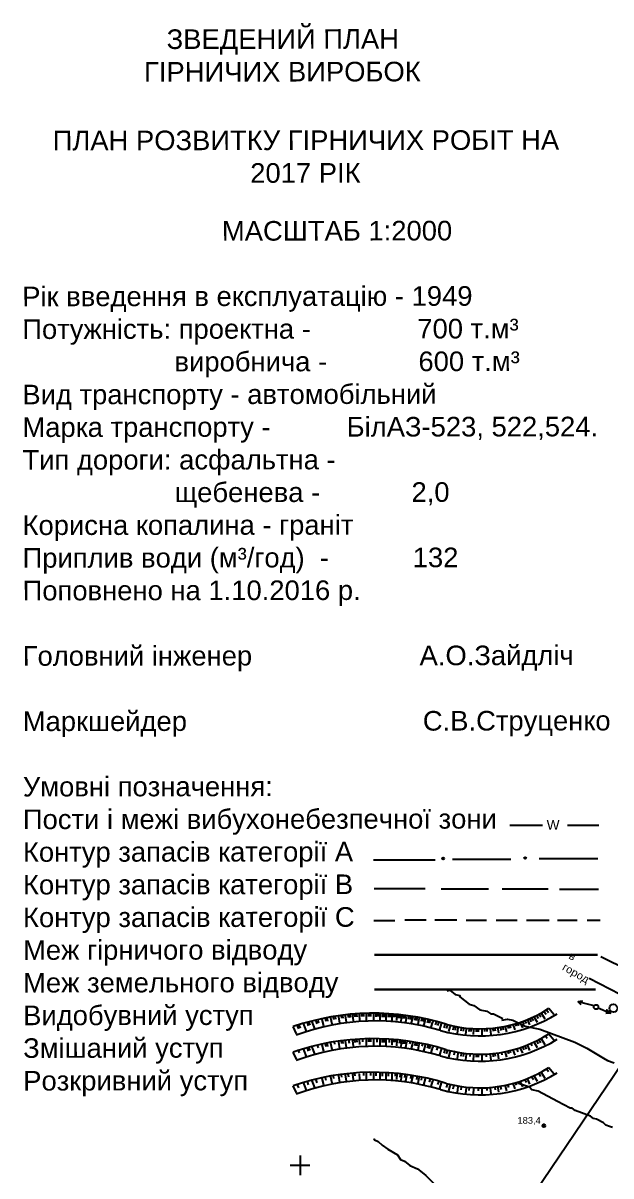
# Model space of a CAD drawing. Header units: millimetres. Extents: x 6243 to 9314, y 4730 to 7085.
# Drawn here: x 6259 to 6559, y 5995 to 6583 of the extents above; entities that cross this region are included whole.
import ezdxf

# ---------------------------------------------------------------- set-up
doc = ezdxf.new("R2010")
doc.units = ezdxf.units.MM
doc.header["$LTSCALE"] = 0.7
for name, color, linetype in [('відм', 14, 'Continuous'), ('горизонталі', 22, 'Continuous'), ('чорн', 255, 'Continuous')]:
    doc.layers.add(name, color=color, linetype=linetype)
doc.styles.get("Standard").update_dxf_attribs({"font": 'arial.ttf'})

msp = doc.modelspace()

# ---------------------------------------------------------------- hatches: boundary and pattern name
at = {"layer": 'відм', "ltscale": 0.2}
h = msp.add_hatch(color=32, dxfattribs=at)
h.dxf.hatch_style = 1
h.paths.add_polyline_path([(6525.03, 6020.16, 1), (6523.56, 6020.16, 1)])

# ---------------------------------------------------------------- linework, layer by layer
at = {"color": 1, "ltscale": 0.2, "transparency": 33554687}
msp.add_line((6262, 5604.47), (6582, 6078.37), dxfattribs=at)
for points in [[(6523.65, 6173.32), (6507.04, 6173.32)], [(6536.37, 6173.5), (6552.44, 6173.5)]]:
    msp.add_lwpolyline(points, dxfattribs=at)
at = {"color": 5, "ltscale": 0.2, "transparency": 33554687}
for points in [[(6437.51, 6155.81), (6468.97, 6155.81)], [(6477.81, 6156.16), (6507.5, 6156.16)], [(6521.99, 6156.52), (6551.86, 6156.52)], [(6437.86, 6141.23), (6463.86, 6141.23)], [(6471.99, 6141.05), (6496.04, 6141.05)], [(6503.12, 6141.05), (6526.46, 6141.05)], [(6532.29, 6140.88), (6552.28, 6140.88)], [(6437.62, 6124.85), (6448.4, 6124.85)], [(6453.39, 6125.15), (6464.3, 6125.15)], [(6468.69, 6125.15), (6479.94, 6125.15)], [(6484.66, 6125.04), (6495.12, 6125.04)], [(6500.07, 6125.04), (6510.76, 6125.04)], [(6515.51, 6125.03), (6526.98, 6125.03)], [(6531.25, 6125.03), (6541.38, 6125.03)], [(6546.44, 6125.03), (6553.07, 6125.03)]]:
    msp.add_lwpolyline(points, dxfattribs=at)
at = {"color": 1, "lineweight": 30, "ltscale": 0.2, "transparency": 33554687}
msp.add_lwpolyline([(6438.01, 6107.31), (6551.73, 6107.31)], dxfattribs=at)
at = {"color": 2, "lineweight": 30, "ltscale": 0.2, "transparency": 33554687}
msp.add_lwpolyline([(6438, 6089.59), (6550.7, 6089.59)], dxfattribs=at)
at = {"color": 5, "ltscale": 0.2, "transparency": 33554687}
for centre, radius in [((6473.02, 6156.48), 0.552), ((6514.8, 6156.7), 0.442)]:
    msp.add_circle(centre, radius, dxfattribs=at)
at = {"layer": 'відм', "color": 32, "ltscale": 0.2}
msp.add_circle((6524.3, 6020.16), 0.733, dxfattribs=at)
at = {"layer": 'горизонталі', "color": 22}
msp.add_lwpolyline([(6474.98, 6089), (6476.43, 6089.21), (6479.13, 6087.13), (6481.41, 6086.5), (6481.41, 6085.88), (6486.17, 6082.14), (6488.66, 6081.51), (6491.77, 6079.23), (6495.3, 6078.6), (6497.37, 6077.15), (6498.62, 6077.15), (6503.39, 6074.86)], dxfattribs=at)
at = {"layer": 'горизонталі', "color": 32}
for points in [[(6502.99, 6074.03), (6505.88, 6074.44), (6508.57, 6074.02), (6514.79, 6070.9), (6522.26, 6069.44), (6540.1, 6062.78), (6546.32, 6059.66), (6554.82, 6054.67), (6556.89, 6053.42), (6560.21, 6052.17)], [(6559.34, 6019.19), (6557.89, 6019.81), (6556.02, 6020.43), (6554.78, 6021.68), (6551.26, 6023.55), (6549.6, 6023.76), (6548.14, 6025.01), (6540.26, 6027.92), (6538.81, 6029.17), (6537.78, 6029.17), (6531.35, 6032.5), (6521.39, 6037.7), (6518.28, 6038.53), (6517.04, 6039.78), (6511.44, 6041.65), (6511.03, 6042.27), (6511.44, 6041.65)], [(6437.96, 6012.9), (6437.75, 6013.31), (6437.96, 6012.9), (6439.82, 6012.06), (6441.9, 6010.19), (6444.8, 6008.12), (6449.77, 6005.21), (6451.22, 6002.92), (6453.3, 6002.09), (6455.99, 5999.8), (6459.93, 5998.14), (6462.21, 5996.27), (6464.08, 5994.81), (6468.84, 5990.04)]]:
    msp.add_lwpolyline(points, dxfattribs=at)
at = {"layer": 'чорн', "color": 18, "ltscale": 0.2, "true_color": 0x000000, "transparency": 33554687}
for p, q in [((6421.12, 6076.1), (6421.06, 6076.46)), ((6421.3, 6074.98), (6421.12, 6076.1)), ((6421.85, 6076.26), (6421.8, 6076.55)), ((6422.06, 6075.07), (6421.85, 6076.26)), ((6423.16, 6076.2), (6423.08, 6076.71)), ((6423.71, 6072.98), (6423.16, 6076.2)), ((6424.53, 6076.52), (6424.47, 6076.86)), ((6424.79, 6075.1), (6424.53, 6076.52)), ((6425.6, 6076.61), (6425.53, 6076.96)), ((6425.82, 6075.33), (6425.6, 6076.61)), ((6426.88, 6076.5), (6426.82, 6077.08)), ((6427.2, 6073.62), (6426.88, 6076.5)), ((6428.01, 6076.89), (6427.98, 6077.17)), ((6428.13, 6075.64), (6428.01, 6076.89)), ((6428.99, 6076.9), (6428.96, 6077.24)), ((6429.12, 6075.73), (6428.99, 6076.9)), ((6430.28, 6076.71), (6430.25, 6077.32)), ((6430.45, 6073.94), (6430.28, 6076.71)), ((6431.52, 6076.96), (6431.52, 6077.39)), ((6431.52, 6075.86), (6431.52, 6076.96)), ((6432.52, 6075.92), (6432.52, 6077.43)), ((6433.8, 6073.98), (6433.8, 6077.47)), ((6434.99, 6075.88), (6434.99, 6077.5)), ((6436.08, 6075.94), (6436.08, 6077.52)), ((6437.54, 6074.06), (6437.54, 6077.52)), ((6438.78, 6075.73), (6438.78, 6077.51)), ((6439.88, 6075.8), (6439.88, 6077.5)), ((6440.81, 6074.05), (6440.81, 6077.48)), ((6442.02, 6075.57), (6442.02, 6077.44)), ((6442.9, 6075.6), (6442.9, 6077.4)), ((6443.97, 6074.03), (6443.97, 6077.35)), ((6445.17, 6075.6), (6445.17, 6077.28)), ((6446.03, 6075.6), (6446.03, 6077.22)), ((6446.9, 6073.84), (6447.05, 6076.8)), ((6447.05, 6076.8), (6447.07, 6077.15)), ((6447.92, 6075.48), (6448.05, 6076.76)), ((6448.05, 6076.76), (6448.08, 6077.06)), ((6448.59, 6075.46), (6448.71, 6076.79)), ((6448.71, 6076.79), (6448.73, 6077.01)), ((6449.38, 6073.87), (6449.56, 6076.52)), ((6449.56, 6076.52), (6449.59, 6076.93)), ((6450.42, 6075.03), (6450.57, 6076.55)), ((6450.57, 6076.55), (6450.6, 6076.82)), ((6451.03, 6075.01), (6451.23, 6076.57)), ((6451.23, 6076.57), (6451.25, 6076.75)), ((6451.64, 6073.56), (6451.97, 6076.23)), ((6451.97, 6076.23), (6452.02, 6076.66)), ((6452.78, 6074.88), (6453, 6076.15)), ((6453, 6076.15), (6453, 6076.55)), ((6453.48, 6074.87), (6453.68, 6076.21)), ((6453.68, 6076.21), (6453.72, 6076.45)), ((6453.99, 6073.13), (6454.47, 6075.89)), ((6454.47, 6075.89), (6454.54, 6076.34)), ((6455.5, 6074.58), (6455.72, 6075.78)), ((6455.72, 6075.78), (6455.78, 6076.17)), ((6456.41, 6074.39), (6456.68, 6075.68)), ((6456.68, 6075.68), (6456.75, 6076.02)), ((6456.88, 6072.57), (6457.65, 6075.68)), ((6458.55, 6074.02), (6458.79, 6075.39)), ((6519.52, 6075.34), (6519.27, 6075.76)), ((6521.07, 6072.83), (6519.52, 6075.34)), ((6521, 6076), (6520.73, 6076.47)), ((6521.62, 6074.9), (6521, 6076)), ((6522.04, 6076.5), (6521.72, 6076.97)), ((6522.78, 6075.44), (6522.04, 6076.5)), ((6523.28, 6077.14), (6522.95, 6077.63)), ((6525.08, 6074.44), (6523.28, 6077.14)), ((6524.54, 6078.13), (6524.33, 6078.41)), ((6525.45, 6076.85), (6524.54, 6078.13)), ((6525.85, 6078.88), (6525.62, 6079.18)), ((6526.74, 6077.68), (6525.85, 6078.88)), ((6526.96, 6080.03), (6529.43, 6076.97)), ((6459.5, 6073.81), (6459.76, 6075.13)), ((6460.19, 6071.9), (6460.79, 6074.78)), ((6461.87, 6073.53), (6462.13, 6074.79)), ((6462.62, 6073.37), (6462.93, 6074.56)), ((6463.11, 6071.18), (6463.92, 6074.25)), ((6465.01, 6072.67), (6465.44, 6074.12)), ((6466, 6072.42), (6466.38, 6073.6)), ((6466.38, 6073.6), (6466.54, 6074.09)), ((6466.85, 6070.35), (6467.79, 6073.11)), ((6467.79, 6073.11), (6468, 6073.73)), ((6469.14, 6071.65), (6469.51, 6072.96)), ((6469.51, 6072.96), (6469.61, 6073.31)), ((6470.27, 6071.22), (6470.77, 6072.66)), ((6470.77, 6072.66), (6470.87, 6072.97)), ((6471.29, 6069.22), (6472.21, 6072.07)), ((6472.21, 6072.07), (6472.36, 6072.55)), ((6473.44, 6070.11), (6473.97, 6071.74)), ((6473.97, 6071.74), (6474.07, 6072.04)), ((6474.67, 6069.76), (6475.12, 6071.16)), ((6475.12, 6071.16), (6475.29, 6071.69)), ((6475.91, 6068.14), (6476.64, 6070.63)), ((6476.64, 6070.63), (6476.84, 6071.31)), ((6479.25, 6068.87), (6479.47, 6070.53)), ((6479.47, 6070.53), (6479.47, 6070.75)), ((6480.23, 6067.23), (6480.69, 6070.14)), ((6480.69, 6070.14), (6480.74, 6070.42)), ((6480.74, 6070.42), (6480.75, 6070.52)), ((6482.12, 6068.52), (6482.31, 6069.94)), ((6482.31, 6069.94), (6482.35, 6070.27)), ((6483.34, 6068.41), (6483.54, 6069.75)), ((6483.54, 6069.75), (6483.59, 6070.1)), ((6484.58, 6066.66), (6484.86, 6069.52)), ((6484.86, 6069.52), (6484.91, 6069.95)), ((6486.24, 6068.26), (6486.36, 6069.57)), ((6486.36, 6069.57), (6486.38, 6069.81)), ((6487.39, 6069.4), (6487.41, 6069.74)), ((6488.65, 6069.11), (6488.65, 6069.67)), ((6489.98, 6068.02), (6489.98, 6069.62)), ((6491.03, 6068.09), (6491.03, 6069.6)), ((6492.88, 6066.43), (6492.88, 6069.61)), ((6494.24, 6068.17), (6494.24, 6069.65)), ((6495.51, 6068.2), (6495.51, 6069.71)), ((6497.06, 6069.36), (6497.01, 6069.82)), ((6498.43, 6069.53), (6498.34, 6069.94)), ((6498.68, 6068.3), (6498.43, 6069.53)), ((6499.48, 6069.62), (6499.4, 6070.06)), ((6499.68, 6068.55), (6499.48, 6069.62)), ((6500.96, 6069.65), (6500.85, 6070.25)), ((6501.39, 6067.31), (6500.96, 6069.65)), ((6502.48, 6069.99), (6502.38, 6070.49)), ((6502.73, 6068.74), (6502.48, 6069.99)), ((6503.58, 6070.25), (6503.5, 6070.68)), ((6503.8, 6069.03), (6503.58, 6070.25)), ((6504.86, 6070.5), (6504.75, 6070.93)), ((6505.5, 6068.06), (6504.86, 6070.5)), ((6506.19, 6070.8), (6506.06, 6071.21)), ((6506.53, 6069.72), (6506.19, 6070.8)), ((6507.1, 6071.11), (6506.99, 6071.43)), ((6507.5, 6069.99), (6507.1, 6071.11)), ((6508.79, 6071.39), (6508.62, 6071.85)), ((6509.66, 6069.02), (6508.79, 6071.39)), ((6510.43, 6070.87), (6510.04, 6071.92)), ((6511.5, 6071.08), (6511.11, 6072.17)), ((6513.66, 6070.04), (6512.39, 6072.63)), ((6513.82, 6072.97), (6513.62, 6073.42)), ((6514.34, 6071.79), (6513.82, 6072.97)), ((6514.94, 6073.49), (6514.8, 6073.86)), ((6515.43, 6072.23), (6514.94, 6073.49)), ((6516.14, 6074.09), (6516.04, 6074.34)), ((6517.18, 6071.54), (6516.14, 6074.09)), ((6517.38, 6074.38), (6517.17, 6074.82)), ((6517.98, 6073.1), (6517.38, 6074.38)), ((6518.44, 6074.74), (6518.16, 6075.24)), ((6519.08, 6073.62), (6518.44, 6074.74)), ((6421.85, 6063.3), (6421.8, 6063.59)), ((6423.16, 6063.24), (6423.08, 6063.74)), ((6425.16, 6062.14), (6424.85, 6063.9)), ((6426.88, 6063.54), (6426.82, 6064.12)), ((6427.2, 6060.66), (6426.88, 6063.54)), ((6428.13, 6062.68), (6427.98, 6064.21)), ((6429.12, 6062.77), (6428.99, 6064.28)), ((6430.45, 6061.56), (6430.28, 6064.34)), ((6432.06, 6062.96), (6432.06, 6064.47)), ((6433.8, 6061.02), (6433.8, 6064.51)), ((6434.99, 6062.91), (6434.99, 6064.54)), ((6436.08, 6062.98), (6436.08, 6064.55)), ((6437.54, 6061.1), (6437.54, 6064.56)), ((6439.37, 6062.77), (6439.37, 6064.55)), ((6440.81, 6061.09), (6440.81, 6064.51)), ((6442.02, 6062.61), (6442.02, 6064.48)), ((6442.9, 6062.64), (6442.9, 6064.44)), ((6443.97, 6061.07), (6443.97, 6064.39)), ((6445.66, 6062.64), (6445.66, 6064.32)), ((6446.9, 6061.23), (6447.05, 6064.19)), ((6447.92, 6062.83), (6448.05, 6064.11)), ((6448.59, 6062.73), (6448.71, 6064.07)), ((6449.38, 6060.91), (6449.56, 6063.56)), ((6449.56, 6063.56), (6449.59, 6063.97)), ((6450.78, 6062.28), (6450.97, 6063.84)), ((6451.97, 6063.26), (6452.02, 6063.7)), ((6453, 6063.19), (6453, 6063.59)), ((6487.28, 6068.15), (6487.39, 6069.4)), ((6488.53, 6066.6), (6488.65, 6069.11)), ((6497.41, 6066.64), (6497.06, 6069.36)), ((6522.04, 6063.54), (6521.72, 6064.01)), ((6522.78, 6062.48), (6522.04, 6063.54)), ((6523.28, 6064.18), (6522.95, 6064.67)), ((6525.08, 6061.47), (6523.28, 6064.18)), ((6525.97, 6064.72), (6525.08, 6065.92)), ((6526.96, 6067.07), (6529.43, 6064.01)), ((6421.12, 6063.14), (6421.06, 6063.5)), ((6421.3, 6062.02), (6421.12, 6063.14)), ((6422.06, 6062.11), (6421.85, 6063.3)), ((6423.71, 6060.02), (6423.16, 6063.24)), ((6451.64, 6060.6), (6451.97, 6063.26)), ((6452.78, 6061.92), (6453, 6063.19)), ((6453.48, 6061.91), (6453.68, 6063.25)), ((6453.68, 6063.25), (6453.72, 6063.49)), ((6453.99, 6060.16), (6454.47, 6062.93)), ((6454.47, 6062.93), (6454.54, 6063.38)), ((6455.97, 6061.86), (6456.24, 6063.15)), ((6456.88, 6059.6), (6457.65, 6062.71)), ((6457.65, 6062.71), (6457.7, 6062.91)), ((6458.55, 6061.06), (6458.79, 6062.43)), ((6458.79, 6062.43), (6458.84, 6062.71)), ((6459.5, 6060.85), (6459.76, 6062.17)), ((6459.76, 6062.17), (6459.83, 6062.54)), ((6460.19, 6058.94), (6460.79, 6061.82)), ((6460.79, 6061.82), (6460.9, 6062.34)), ((6462.32, 6060.74), (6462.58, 6062)), ((6463.11, 6058.22), (6463.92, 6061.29)), ((6463.92, 6061.29), (6464.03, 6061.7)), ((6465.01, 6059.71), (6465.44, 6061.16)), ((6465.44, 6061.16), (6465.5, 6061.37)), ((6466, 6059.45), (6466.38, 6060.64)), ((6466.38, 6060.64), (6466.54, 6061.13)), ((6466.85, 6057.39), (6467.79, 6060.15)), ((6467.79, 6060.15), (6468, 6060.77)), ((6469.8, 6058.74), (6470.29, 6060.18)), ((6471.29, 6056.26), (6472.21, 6059.11)), ((6472.21, 6059.11), (6472.36, 6059.59)), ((6473.44, 6057.15), (6473.97, 6058.78)), ((6473.97, 6058.78), (6474.07, 6059.08)), ((6474.67, 6056.8), (6475.12, 6058.2)), ((6475.12, 6058.2), (6475.29, 6058.73)), ((6475.91, 6055.18), (6476.64, 6057.67)), ((6476.64, 6057.67), (6476.84, 6058.35)), ((6504.86, 6057.54), (6504.75, 6057.97)), ((6506.19, 6057.84), (6506.06, 6058.25)), ((6506.53, 6056.76), (6506.19, 6057.84)), ((6507.5, 6057.39), (6507.1, 6058.51)), ((6509.66, 6056.06), (6508.62, 6058.89)), ((6511.22, 6057.86), (6510.62, 6059.47)), ((6513.66, 6057.08), (6512.23, 6059.98)), ((6513.82, 6060.01), (6513.62, 6060.46)), ((6514.34, 6058.83), (6513.82, 6060.01)), ((6514.94, 6060.53), (6514.8, 6060.9)), ((6515.43, 6059.27), (6514.94, 6060.53)), ((6516.14, 6061.13), (6516.04, 6061.38)), ((6517.18, 6058.58), (6516.14, 6061.13)), ((6518.43, 6060.96), (6517.79, 6062.08)), ((6519.52, 6062.38), (6519.27, 6062.79)), ((6521.07, 6059.87), (6519.52, 6062.38)), ((6521, 6063.04), (6520.73, 6063.5)), ((6521.62, 6061.94), (6521, 6063.04)), ((6480.23, 6054.27), (6480.69, 6057.18)), ((6480.69, 6057.18), (6480.74, 6057.46)), ((6480.74, 6057.46), (6480.75, 6057.56)), ((6482.12, 6055.56), (6482.31, 6056.98)), ((6482.31, 6056.98), (6482.35, 6057.31)), ((6483.34, 6055.45), (6483.54, 6056.79)), ((6483.54, 6056.79), (6483.59, 6057.14)), ((6484.58, 6053.7), (6484.86, 6056.56)), ((6484.86, 6056.56), (6484.91, 6056.99)), ((6486.76, 6055.52), (6486.88, 6056.82)), ((6488.53, 6053.64), (6488.65, 6056.15)), ((6488.65, 6056.15), (6488.65, 6056.71)), ((6489.98, 6055.05), (6489.98, 6056.66)), ((6491.03, 6055.12), (6491.03, 6056.64)), ((6492.88, 6053.46), (6492.88, 6056.65)), ((6495.11, 6055.23), (6495.11, 6056.75)), ((6497.06, 6056.39), (6497.01, 6056.86)), ((6497.41, 6053.68), (6497.06, 6056.39)), ((6498.43, 6056.57), (6498.34, 6056.98)), ((6498.68, 6055.34), (6498.43, 6056.57)), ((6499.48, 6056.66), (6499.4, 6057.1)), ((6499.68, 6055.59), (6499.48, 6056.66)), ((6500.96, 6056.69), (6500.85, 6057.29)), ((6501.39, 6054.35), (6500.96, 6056.69)), ((6503.13, 6056.36), (6502.88, 6057.6)), ((6505.5, 6055.1), (6504.86, 6057.54)), ((6421.12, 6045.98), (6421.06, 6046.33)), ((6421.3, 6044.85), (6421.12, 6045.98)), ((6423.16, 6046.08), (6423.08, 6046.58)), ((6423.71, 6042.85), (6423.16, 6046.08)), ((6424.53, 6046.4), (6424.47, 6046.73)), ((6424.79, 6044.98), (6424.53, 6046.4)), ((6426.88, 6046.38), (6426.82, 6046.95)), ((6427.2, 6043.5), (6426.88, 6046.38)), ((6428.13, 6045.52), (6428.01, 6046.77)), ((6430.45, 6043.81), (6430.28, 6046.59)), ((6432.52, 6045.8), (6432.52, 6047.31)), ((6433.8, 6043.86), (6433.8, 6047.35)), ((6436.08, 6045.82), (6436.08, 6047.39)), ((6437.54, 6043.94), (6437.54, 6047.4)), ((6438.78, 6045.61), (6438.78, 6047.39)), ((6440.81, 6043.93), (6440.81, 6047.35)), ((6442.02, 6045.45), (6442.02, 6047.31)), ((6443.97, 6043.91), (6443.97, 6047.23)), ((6445.17, 6045.48), (6445.17, 6047.16)), ((6446.9, 6043.72), (6447.05, 6046.67)), ((6448.59, 6045.34), (6448.71, 6046.67)), ((6449.38, 6043.75), (6449.56, 6046.4)), ((6449.56, 6046.4), (6449.59, 6046.8)), ((6451.03, 6044.89), (6451.23, 6046.45)), ((6451.64, 6043.44), (6451.97, 6046.1)), ((6451.97, 6046.1), (6452.02, 6046.54)), ((6453.48, 6044.75), (6453.68, 6046.09)), ((6453.68, 6046.09), (6453.72, 6046.33)), ((6454.47, 6045.77), (6454.54, 6046.22)), ((6456.68, 6045.55), (6456.75, 6045.9)), ((6522.04, 6046.38), (6521.72, 6046.85)), ((6522.78, 6045.32), (6522.04, 6046.38)), ((6523.28, 6047.02), (6522.95, 6047.51)), ((6525.08, 6044.31), (6523.28, 6047.02)), ((6525.85, 6048.76), (6525.62, 6049.06)), ((6526.74, 6047.56), (6525.85, 6048.76)), ((6526.96, 6049.9), (6529.43, 6046.84)), ((6453.99, 6043), (6454.47, 6045.77)), ((6456.41, 6044.27), (6456.68, 6045.55)), ((6456.88, 6042.44), (6457.65, 6045.55)), ((6457.65, 6045.55), (6457.7, 6045.74)), ((6459.5, 6043.69), (6459.76, 6045)), ((6459.76, 6045), (6459.83, 6045.37)), ((6460.19, 6041.78), (6460.79, 6044.66)), ((6460.79, 6044.66), (6460.9, 6045.18)), ((6461.87, 6043.41), (6462.13, 6044.67)), ((6462.13, 6044.67), (6462.18, 6044.93)), ((6463.11, 6041.06), (6463.92, 6044.13)), ((6463.92, 6044.13), (6464.03, 6044.54)), ((6465.44, 6044), (6465.5, 6044.21)), ((6466, 6042.29), (6466.38, 6043.48)), ((6466.38, 6043.48), (6466.54, 6043.97)), ((6466.85, 6040.23), (6467.79, 6042.99)), ((6467.79, 6042.99), (6468, 6043.61)), ((6470.27, 6041.09), (6470.77, 6042.53)), ((6470.77, 6042.53), (6470.87, 6042.85)), ((6471.29, 6039.1), (6472.21, 6041.95)), ((6472.21, 6041.95), (6472.36, 6042.43)), ((6474.67, 6039.64), (6475.12, 6041.04)), ((6475.12, 6041.04), (6475.29, 6041.57)), ((6475.91, 6038.02), (6476.64, 6040.5)), ((6476.64, 6040.5), (6476.84, 6041.19)), ((6480.23, 6037.1), (6480.69, 6040.02)), ((6480.69, 6040.02), (6480.74, 6040.3)), ((6480.74, 6040.3), (6480.75, 6040.4)), ((6482.31, 6039.82), (6482.35, 6040.15)), ((6500.96, 6039.53), (6500.85, 6040.13)), ((6502.48, 6039.86), (6502.38, 6040.36)), ((6504.86, 6040.37), (6504.75, 6040.8)), ((6505.5, 6037.94), (6504.86, 6040.37)), ((6506.53, 6039.59), (6506.19, 6040.68)), ((6509.66, 6038.89), (6508.79, 6041.27)), ((6510.43, 6040.75), (6510.04, 6041.79)), ((6513.66, 6039.92), (6512.39, 6042.51)), ((6515.43, 6042.11), (6514.94, 6043.36)), ((6516.14, 6043.96), (6516.04, 6044.22)), ((6517.18, 6041.41), (6516.14, 6043.96)), ((6518.44, 6044.62), (6518.16, 6045.12)), ((6519.08, 6043.5), (6518.44, 6044.62)), ((6519.52, 6045.22), (6519.27, 6045.63)), ((6521.07, 6042.71), (6519.52, 6045.22)), ((6482.12, 6038.4), (6482.31, 6039.82)), ((6484.58, 6036.54), (6484.86, 6039.4)), ((6484.86, 6039.4), (6484.91, 6039.83)), ((6486.24, 6038.14), (6486.36, 6039.45)), ((6486.36, 6039.45), (6486.38, 6039.69)), ((6488.53, 6036.48), (6488.65, 6038.99)), ((6488.65, 6038.99), (6488.65, 6039.54)), ((6491.03, 6037.96), (6491.03, 6039.48)), ((6492.88, 6036.3), (6492.88, 6039.49)), ((6495.51, 6038.07), (6495.51, 6039.59)), ((6497.06, 6039.23), (6497.01, 6039.69)), ((6497.41, 6036.52), (6497.06, 6039.23)), ((6499.48, 6039.49), (6499.4, 6039.94)), ((6499.68, 6038.43), (6499.48, 6039.49)), ((6501.39, 6037.19), (6500.96, 6039.53)), ((6502.73, 6038.62), (6502.48, 6039.86))]:
    msp.add_line(p, q, dxfattribs=at)
at = {"layer": 'чорн', "ltscale": 0.2, "transparency": 33554687}
for p, q in [((6457.65, 6075.68), (6457.7, 6075.87)), ((6458.79, 6075.39), (6458.84, 6075.67)), ((6459.76, 6075.13), (6459.83, 6075.5)), ((6460.79, 6074.78), (6460.9, 6075.3)), ((6462.13, 6074.79), (6462.18, 6075.05)), ((6462.93, 6074.56), (6463.01, 6074.88)), ((6463.92, 6074.25), (6464.03, 6074.66)), ((6465.44, 6074.12), (6465.5, 6074.33)), ((6510.04, 6071.92), (6509.93, 6072.22)), ((6511.11, 6072.17), (6510.98, 6072.53)), ((6511.11, 6072.17), (6511.11, 6072.17)), ((6512.39, 6072.63), (6512.23, 6072.94)), ((6506.19, 6040.68), (6506.06, 6041.09)), ((6514.94, 6043.36), (6514.8, 6043.73))]:
    msp.add_line(p, q, dxfattribs=at)
at = {"layer": 'чорн', "color": 7, "ltscale": 0.2, "transparency": 33554687}
for p, q in [((6399.99, 6004.99), (6399.99, 5994.99)), ((6394.99, 5999.99), (6404.99, 5999.99)), ((6394.99, 5999.99), (6394.99, 5999.99)), ((6394.99, 5999.99), (6399.99, 5999.99))]:
    msp.add_line(p, q, dxfattribs=at)
at = {"layer": 'чорн', "color": 7}
for points in [[(6553.47, 6106.45), (6582.01, 6092.36)], [(6787.06, 5586.76), (6846.81, 5689.69), (6880.18, 5749.63), (6881.63, 5754.94), (6881.65, 5770.42), (6881.5, 5784.76), (6880.84, 5803.53), (6859.63, 5863.04), (6830.55, 5946.99), (6826.41, 5956.46), (6821.13, 5962.6), (6815.56, 5967.04), (6811.23, 5968.48), (6750.54, 5994.98), (6699.5, 6018.88), (6651.41, 6043.09), (6611.68, 6062.81), (6584.37, 6076.22), (6547.45, 6095.18)]]:
    msp.add_lwpolyline(points, dxfattribs=at)
at = {"layer": 'чорн', "color": 7, "ltscale": 0.2}
for points in [[(6549.95, 6081.22), (6541.8, 6083.32), (6543.86, 6083.71), (6541.8, 6083.32), (6543.29, 6082.04)], [(6552.06, 6080.31), (6558.29, 6077.59), (6556.52, 6079.32), (6558.29, 6077.59), (6555.93, 6077.47)]]:
    msp.add_lwpolyline(points, dxfattribs=at)
at = {"layer": 'чорн', "color": 18, "ltscale": 0.2, "true_color": 0x000000, "transparency": 33554687}
for points in [[(6414.17, 6073.51), (6413.94, 6074.89), (6413.87, 6075.3)], [(6416.31, 6072.02), (6415.72, 6075.04), (6415.61, 6075.62)], [(6417.24, 6074.4), (6417, 6075.51), (6416.93, 6075.85)], [(6418.25, 6074.57), (6418.05, 6075.78), (6418.01, 6076.02)], [(6420.34, 6072.4), (6419.69, 6075.76), (6419.6, 6076.26)], [(6398.14, 6066.98), (6396.51, 6070.69)], [(6399.37, 6069.51), (6398.84, 6070.79), (6398.6, 6071.39)], [(6400.19, 6069.86), (6399.7, 6071.14), (6399.49, 6071.67)], [(6403.27, 6068.46), (6402.15, 6071.46), (6401.96, 6071.96), (6401.8, 6072.38)], [(6404.34, 6071.12), (6403.89, 6072.28), (6403.64, 6072.91)], [(6405.2, 6071.43), (6404.68, 6072.74), (6404.52, 6073.15)], [(6407.6, 6069.73), (6406.23, 6073.11), (6406.05, 6073.55)], [(6408.72, 6072.2), (6408.22, 6073.66), (6408.08, 6074.06)], [(6409.64, 6072.46), (6409.2, 6073.66), (6408.98, 6074.27)], [(6412.1, 6071.11), (6411.33, 6074.3), (6411.22, 6074.77)], [(6413.25, 6073.34), (6412.98, 6074.77), (6412.91, 6075.12)], [(6478.07, 6069.03), (6478.37, 6070.65), (6478.37, 6070.97)], [(6398.14, 6054.02), (6396.51, 6057.73)], [(6399.75, 6057.34), (6399.22, 6058.62), (6398.6, 6058.43)], [(6403.27, 6055.5), (6402.15, 6058.5), (6401.96, 6059), (6401.8, 6059.42)], [(6404.34, 6058.16), (6403.89, 6059.32), (6403.64, 6059.95)], [(6405.2, 6058.47), (6404.68, 6059.78), (6404.52, 6060.19)], [(6407.6, 6056.77), (6406.23, 6060.15), (6406.05, 6060.59)], [(6409.36, 6059.81), (6408.86, 6061.27), (6408.08, 6061.1)], [(6412.1, 6058.15), (6411.33, 6061.34), (6411.22, 6061.81)], [(6413.25, 6060.38), (6412.98, 6061.81), (6412.91, 6062.16)], [(6414.17, 6060.54), (6413.94, 6061.92), (6413.87, 6062.34)], [(6416.31, 6059.06), (6415.72, 6062.08), (6415.61, 6062.66)], [(6417.81, 6061.83), (6417.58, 6062.94), (6416.93, 6062.89)], [(6420.34, 6059.44), (6419.69, 6062.8), (6419.6, 6063.3)], [(6478.67, 6056.28), (6478.97, 6057.89), (6478.37, 6058.01)], [(6420.34, 6042.27), (6419.69, 6045.63), (6419.6, 6046.13)], [(6398.14, 6036.86), (6396.51, 6040.57)], [(6399.37, 6039.39), (6398.84, 6040.67), (6398.6, 6041.26)], [(6403.27, 6038.34), (6402.15, 6041.34), (6401.96, 6041.84), (6401.8, 6042.25)], [(6404.34, 6041), (6403.89, 6042.16), (6403.64, 6042.78)], [(6407.6, 6039.61), (6406.23, 6042.98), (6406.05, 6043.43)], [(6408.72, 6042.08), (6408.22, 6043.53), (6408.08, 6043.94)], [(6412.1, 6040.99), (6411.33, 6044.18), (6411.22, 6044.65)], [(6413.25, 6043.21), (6412.98, 6044.64), (6412.91, 6044.99)], [(6416.31, 6041.9), (6415.72, 6044.91), (6415.61, 6045.5)], [(6417.24, 6044.27), (6417, 6045.39), (6416.93, 6045.72)], [(6478.07, 6038.91), (6478.37, 6040.52), (6478.37, 6040.85)]]:
    msp.add_lwpolyline(points, dxfattribs=at)
at = {"layer": 'чорн', "color": 7, "ltscale": 0.2}
for centre, radius in [((6550.98, 6080.7), 1.15), ((6559.84, 6080.06), 2.06)]:
    msp.add_circle(centre, radius, dxfattribs=at)
at = {"layer": 'чорн', "color": 18, "ltscale": 0.2, "true_color": 0x000000, "transparency": 33554687}
for centre, radius, start, end in [((6437.37, 5951.93), 125.6, 72.77256, 108.9874), ((6491.57, 6141.26), 75.27, 254.61315, 301.7797), ((6491.67, 6134.54), 64.94, 254.73731, 302.92492), ((6438.28, 5958.42), 115.19, 73.18331, 110.4223), ((6437.37, 5938.97), 125.6, 72.77256, 108.9874), ((6491.57, 6128.3), 75.27, 254.61315, 301.7797), ((6491.67, 6121.58), 64.94, 254.73731, 302.92492), ((6438.28, 5945.46), 115.19, 73.18331, 110.4223), ((6437.37, 5921.8), 125.6, 72.77256, 108.9874), ((6491.57, 6111.13), 75.27, 254.61315, 301.7797), ((6491.67, 6104.41), 64.94, 254.73731, 302.92492), ((6438.28, 5928.3), 115.19, 73.18331, 110.4223)]:
    msp.add_arc(centre, radius, start, end, dxfattribs=at)

# ---------------------------------------------------------------- texts
at = {"color": 7, "ltscale": 0.5, "char_height": 10, "attachment_point": 1, "rotation": 0.07111}
for s, width, insert in [('\\pi72.66869;ЗВЕДЕНИЙ ПЛАН \\P\\pi61.09297;ГІРНИЧИХ ВИРОБОК', 262.1996, (6259.27, 6579.33)), ('\\pi10.46059;ПЛАН РОЗВИТКУ ГІРНИЧИХ РОБІТ НА \\P\\pi111.20752;2017 РІК', 278.2541, (6263.33, 6527.69)), ('\\pi101.88497;МАСШТАБ 1:2000\\P\\pi0;\\PРік введення в експлуатацію - 1949\\PПотужність: проектна -              700 т.м³\\P                    виробнича -            600 т.м³\\PВид транспорту - автомобільний\\PМарка транспорту -          БілАЗ-523, 522,524.\\PТип дороги: асфальтна -\\P                    щебенева -            2,0\\PКорисна копалина - граніт    \\PПриплив води (м³/год)  -           132\\PПоповнено на 1.10.2016 р.\\P\\PГоловний інженер                      А.О.Зайдліч\\P\\PМаркшейдер                               С.В.Струценко\\P\\PУмовні позначення:\\PПости і межі вибухонебезпечної зони\\PКонтур запасів категорії А\\PКонтур запасів категорії В\\PКонтур запасів категорії С\\PМеж гірничого відводу\\PМеж земельного відводу\\PВидобувний уступ\\PЗмішаний уступ\\PРозкривний уступ\\P\\P                      ', 319.5407, (6258.24, 6481.5))]:
    msp.add_mtext_dynamic_manual_height_columns(s, width=width, gutter_width=46.86, heights=[0], dxfattribs=dict(at, insert=insert))
at = {"color": 1, "ltscale": 0.2, "transparency": 33554687, "insert": (6523.83, 6176.14), "char_height": 5, "attachment_point": 1}
msp.add_mtext_dynamic_manual_height_columns(' W', width=34.272, gutter_width=12.5, heights=[0], dxfattribs=at)
at = {"layer": 'чорн', "color": 7, "ltscale": 0.2, "insert": (6538.64, 6109.12), "char_height": 4, "attachment_point": 1, "rotation": 330.39353}
msp.add_mtext_dynamic_manual_height_columns('в город', width=14.6937, gutter_width=12.5, heights=[0], dxfattribs=at)
at = {"layer": 'чорн', "color": 32, "ltscale": 0.2, "insert": (6510.89, 6024.57), "char_height": 3.4, "attachment_point": 1, "rotation": 359.93252}
msp.add_mtext_dynamic_manual_height_columns('183,4', width=2.4374, gutter_width=12.5, heights=[0], dxfattribs=at)

doc.saveas('drawing.dxf')
